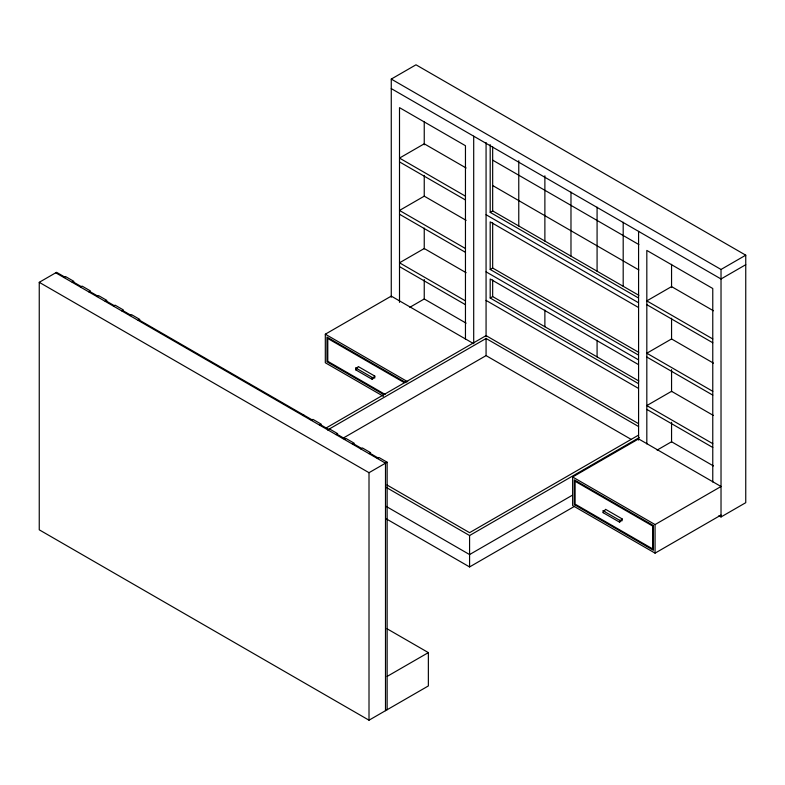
<?xml version="1.0" encoding="UTF-8"?>
<svg xmlns="http://www.w3.org/2000/svg" width="785" height="785" viewBox="0 0 785 785"><rect width="100%" height="100%" fill="white"/><g stroke="black" fill="none" stroke-linecap="round" stroke-linejoin="round"><path stroke-width="1.18" d="M387.005 628.736L428.365 652.61L428.365 685.933L369.009 720.198L39.25 529.816L39.25 282.315L56.559 272.316L64.802 277.076M391.264 297.289L391.264 79.079L415.991 64.802L745.75 255.184L745.75 502.685L721.022 516.962L718.903 515.745M63.977 277.556L65.626 276.605L73.878 281.364L72.23 282.315M80.472 287.075L82.121 286.123L90.363 290.882L88.715 291.834M96.957 296.593L98.606 295.641L106.848 300.4L105.2 301.352M113.442 306.111L115.091 305.159L123.333 309.918L121.685 310.87M129.937 315.629L131.586 314.677L139.828 319.436L138.18 320.388M490.193 144.656L490.193 212.352L492.666 210.92L638.853 295.327M383.443 396.317L325.314 362.758L325.314 334.194L391.264 296.122L473.698 343.712L473.698 136.197M409.809 307.308L424.243 298.977L466.113 323.155M638.352 307.416L490.193 221.87L490.193 269.461L492.666 268.038L638.715 352.357M638.352 364.525L490.193 278.989L490.193 298.025L492.666 296.593L638.853 381M303.049 415.579L303.873 415.108M311.302 420.338L312.95 419.386L321.193 424.145L319.544 425.097M325.912 428.09L486.072 335.627L638.264 423.498M327.61 429.964L486.072 338.482L638.588 426.54M336.029 434.625L337.678 433.673L329.435 428.904M342.397 438.56L486.072 355.615L631.169 439.394M344.272 439.384L345.92 438.432L354.163 443.191L352.514 444.143M360.757 448.902L362.405 447.95L370.657 452.709L369.009 453.661M377.251 458.42L378.9 457.469L387.142 462.228L387.142 709.728M39.25 282.315L369.009 472.698L387.142 462.228M391.264 79.079L721.022 269.461L745.75 255.184M745.75 264.702L721.022 278.979L391.264 88.597M638.607 435.086L469.577 532.672L386.966 484.973M386.083 487.318L469.577 535.527L639.275 437.549M572.628 476.986L638.578 438.903L721.022 486.504L655.063 524.576L572.628 476.986L572.628 505.54L655.063 553.14L721.022 515.058M572.461 495.168L469.577 554.563L386.083 506.354M657.123 450.09L671.558 441.759L713.428 465.937M386.083 518.738L469.577 566.937L574.581 506.315M387.142 676.405L428.365 652.61M492.666 160.15L638.853 244.557M466.113 167.99L424.243 143.812L399.506 158.089L465.456 196.171M713.428 310.772L671.558 286.603L646.82 300.881L712.77 338.953M492.666 185.535L638.853 269.942M490.193 212.352L638.352 297.898M399.506 161.896L465.456 199.979M646.82 304.688L712.77 342.76M486.072 214.727L638.264 302.598M466.113 220.34L424.243 196.171L399.506 210.449L465.456 248.521M713.428 363.131L671.558 338.953L646.82 353.23L712.77 391.313M399.506 214.256L465.456 252.328M646.82 357.038L712.77 395.12M490.193 269.461L638.352 355.006M486.072 271.846L638.264 359.716M466.113 272.699L424.243 248.521L399.506 262.798L465.456 300.881M713.428 415.491L671.558 391.313L646.82 405.59L712.77 443.662M490.193 298.025L638.352 383.571M486.072 300.4L638.264 388.271M399.506 266.615L465.456 304.688M646.82 409.397L712.77 447.47M325.314 334.194L407.749 381.795M406.1 382.746L326.962 337.05L326.962 361.807L383.943 394.698M404.216 382.609L327.787 338.482L327.787 361.326L385.111 394.423M374.779 376.084L358.284 366.566A2.914 1.678 -60 0 1 355.811 367.988L355.811 369.892L372.306 379.41A2.914 1.678 -60 0 1 374.779 377.987L374.779 376.084A2.914 1.678 -60 0 1 372.306 377.507L355.811 367.988M622.093 518.865L605.608 509.347A2.914 1.678 -60 0 1 603.135 510.78L603.135 512.683L619.62 522.202A2.914 1.678 -60 0 1 622.093 520.769L622.093 518.865A2.914 1.678 -60 0 1 619.62 520.298L603.135 510.78M73.054 281.835L81.297 286.594M89.539 291.353L97.782 296.122M106.024 300.881L114.267 305.64M122.509 310.399L130.761 315.158M139.004 319.917L312.126 419.867M320.368 424.626L328.611 429.385M336.853 434.144L345.096 438.903M353.338 443.662L361.581 448.421M369.833 453.18L378.076 457.94M55.735 272.797L385.494 463.179L385.494 710.68M721.022 269.461L721.022 516.962M712.77 482L712.77 288.507L646.82 250.425L646.82 443.927M671.558 264.319L671.558 287.585M671.558 318.2L671.558 339.022M671.558 369.637L671.558 391.686M671.558 422.301L671.558 441.896M655.063 524.576L655.063 553.14M638.578 231.389L638.578 440.081M623.192 222.214L623.192 286.28M619.62 520.298L619.62 522.202M597.081 207.142L597.081 271.208M597.081 340.229L597.081 356.881M570.98 192.07L570.98 256.136M544.878 175.791L544.878 241.064M544.878 310.085L544.878 326.737M518.767 160.719L518.767 225.992M492.666 146.854L492.666 210.92M492.666 222.881L492.666 268.038M492.666 279.941L492.666 296.593M486.072 142.517L486.072 336.745M486.072 338.482L486.072 355.615M469.577 535.527L469.577 566.937M465.456 339.218L465.456 145.716L399.506 107.643L399.506 302.362M424.243 121.528L424.243 144.793M424.243 175.418L424.243 196.23M424.243 228.082L424.243 248.894M424.243 279.519L424.243 299.114M372.306 377.507L372.306 379.41M369.009 472.698L369.009 720.198M603.135 512.683A2.914 1.678 -60 0 1 603.508 512.203M604.587 511.378A2.914 1.678 -60 0 1 604.803 511.29M355.811 369.892A2.914 1.678 -60 0 1 356.194 369.411M357.273 368.587A2.914 1.678 -60 0 1 357.489 368.508M653.414 525.528L574.277 479.841L574.277 504.588L653.414 550.285L653.414 525.528M652.59 526.009L575.101 481.264L575.101 504.117L652.59 548.852L652.59 526.009"/></g></svg>
